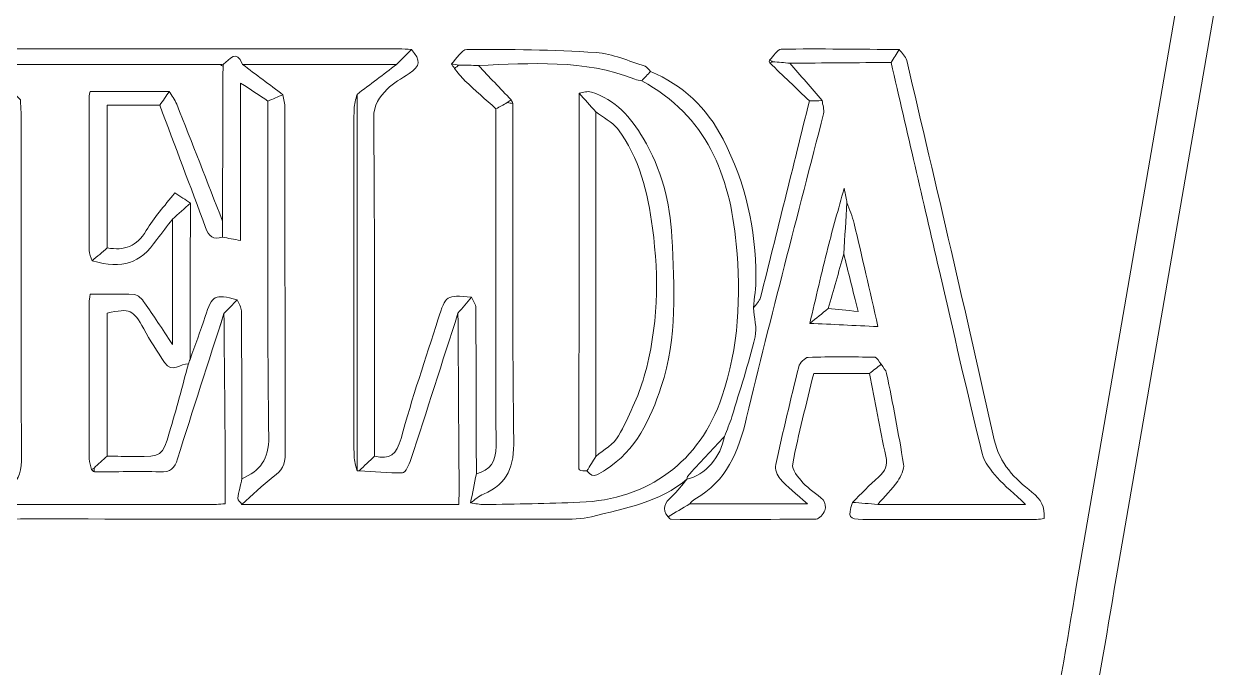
# Model space of a CAD drawing. Header units: inches. Extents: x 0 to 12, y 0 to 12.
# Drawn here: x 8.192 to 9.221, y 1.215 to 1.766 of the extents above; entities that cross this region are included whole.
import ezdxf

# ---------------------------------------------------------------- set-up
doc = ezdxf.new("R2010")
doc.units = ezdxf.units.IN
doc.header["$MEASUREMENT"] = 0

msp = doc.modelspace()

# ---------------------------------------------------------------- linework, layer by layer
at = {"color": 250, "lineweight": 0}
msp.add_line((9.1285, 1.2912), (9.221, 1.8263), dxfattribs=at)
at = {"color": 5, "lineweight": 0}
msp.add_line((9.0943, 1.284), (9.1822, 1.7924), dxfattribs=at)
for points, knots in [([(8.5245, 1.7446), (8.5203, 1.7403), (8.516, 1.736), (8.5117, 1.7317), (8.4677, 1.7317), (8.4237, 1.7317), (8.3796, 1.7317), (8.3743, 1.7453), (8.3687, 1.7359), (8.3632, 1.7318), (8.3622, 1.7318), (8.3613, 1.7317), (8.3603, 1.7317), (8.2943, 1.7317), (8.2283, 1.7317), (8.1623, 1.7317), (8.1614, 1.7317), (8.1604, 1.7317), (8.1594, 1.7317), (8.1565, 1.7329), (8.1536, 1.7341), (8.1499, 1.7357), (8.1521, 1.7392), (8.1541, 1.7421), (8.156, 1.745), (8.2752, 1.745), (8.3944, 1.745), (8.5135, 1.745), (8.5172, 1.745), (8.5208, 1.7447), (8.5245, 1.7446)], [0, 0, 0, 0, 1, 1, 1, 2, 2, 2, 3, 3, 3, 4, 4, 4, 5, 5, 5, 6, 6, 6, 7, 7, 7, 8, 8, 8, 9, 9, 9, 10, 10, 10, 10]), ([(8.4143, 1.7057), (8.41, 1.7039), (8.4057, 1.7021), (8.4014, 1.7002), (8.3941, 1.7051), (8.3868, 1.71), (8.378, 1.7157), (8.378, 1.67), (8.378, 1.6259), (8.378, 1.5806), (8.3721, 1.5817), (8.3673, 1.5826), (8.3624, 1.5836), (8.3625, 1.5881), (8.3625, 1.5926), (8.3625, 1.5972), (8.3626, 1.6415), (8.3627, 1.6858), (8.3629, 1.7301), (8.363, 1.7307), (8.3631, 1.7312), (8.3632, 1.7318), (8.3687, 1.7359), (8.3743, 1.7453), (8.3796, 1.7317), (8.3912, 1.723), (8.4028, 1.7143), (8.4143, 1.7057)], [0, 0, 0, 0, 1, 1, 1, 2, 2, 2, 3, 3, 3, 4, 4, 4, 5, 5, 5, 6, 6, 6, 7, 7, 7, 8, 8, 8, 9, 9, 9, 9]), ([(8.5245, 1.7446), (8.5327, 1.7347), (8.5322, 1.7304), (8.5224, 1.7238), (8.516, 1.7196), (8.5089, 1.7159), (8.5036, 1.7105), (8.4973, 1.7038), (8.492, 1.6972), (8.4921, 1.6857), (8.493, 1.589), (8.4927, 1.4923), (8.4928, 1.3956), (8.4884, 1.3915), (8.4841, 1.3874), (8.4797, 1.3832), (8.4791, 1.3832), (8.4784, 1.3832), (8.4778, 1.3832), (8.4778, 1.4908), (8.4778, 1.5984), (8.4778, 1.706), (8.4891, 1.7145), (8.5004, 1.7231), (8.5117, 1.7317), (8.516, 1.736), (8.5203, 1.7403), (8.5245, 1.7446)], [0, 0, 0, 0, 1, 1, 1, 2, 2, 2, 3, 3, 3, 4, 4, 4, 5, 5, 5, 6, 6, 6, 7, 7, 7, 8, 8, 8, 9, 9, 9, 9]), ([(8.7294, 1.7257), (8.7269, 1.723), (8.7244, 1.7203), (8.7219, 1.7176), (8.7199, 1.7181), (8.7179, 1.7182), (8.716, 1.719), (8.6724, 1.7363), (8.627, 1.7325), (8.5818, 1.7308), (8.5762, 1.7309), (8.5707, 1.731), (8.5652, 1.7311), (8.5631, 1.7315), (8.5609, 1.7319), (8.5587, 1.7323), (8.5631, 1.7365), (8.5675, 1.7444), (8.5719, 1.7445), (8.6088, 1.7446), (8.6458, 1.7443), (8.6827, 1.7419), (8.6969, 1.7409), (8.7108, 1.7344), (8.7247, 1.7302), (8.7266, 1.7296), (8.7279, 1.7272), (8.7294, 1.7257)], [0, 0, 0, 0, 1, 1, 1, 2, 2, 2, 3, 3, 3, 4, 4, 4, 5, 5, 5, 6, 6, 6, 7, 7, 7, 8, 8, 8, 9, 9, 9, 9]), ([(8.9426, 1.7444), (8.9403, 1.7407), (8.938, 1.7371), (8.9357, 1.7334), (8.9068, 1.7332), (8.8778, 1.7329), (8.8489, 1.7327), (8.844, 1.7332), (8.8391, 1.7336), (8.8342, 1.734), (8.8333, 1.7345), (8.8324, 1.7349), (8.8315, 1.7354), (8.8348, 1.7386), (8.8381, 1.7447), (8.8414, 1.7448), (8.8751, 1.7452), (8.9089, 1.7447), (8.9426, 1.7444)], [0, 0, 0, 0, 1, 1, 1, 2, 2, 2, 3, 3, 3, 4, 4, 4, 5, 5, 5, 6, 6, 6, 6]), ([(8.9426, 1.7444), (8.9448, 1.7413), (8.9483, 1.7385), (8.9491, 1.7351), (8.9744, 1.6267), (8.9999, 1.5183), (9.0241, 1.4097), (9.0287, 1.3891), (9.0418, 1.3763), (9.0563, 1.3649), (9.0646, 1.3584), (9.0676, 1.3523), (9.0669, 1.3423), (9.0648, 1.342), (9.0625, 1.3414), (9.0603, 1.3414), (9.0107, 1.3414), (8.961, 1.3414), (8.9114, 1.3414), (8.8993, 1.3414), (8.8983, 1.3432), (8.9025, 1.356), (8.9098, 1.3555), (8.917, 1.3549), (8.9242, 1.3543), (8.9655, 1.3543), (9.0067, 1.3543), (9.0509, 1.3543), (9.0412, 1.3634), (9.0333, 1.3698), (9.0267, 1.3773), (9.0214, 1.3834), (9.0155, 1.3903), (9.0137, 1.3979), (9.0008, 1.4503), (8.989, 1.5029), (8.9768, 1.5555), (8.9631, 1.6148), (8.9494, 1.6741), (8.9357, 1.7334), (8.938, 1.7371), (8.9403, 1.7407), (8.9426, 1.7444)], [0, 0, 0, 0, 1, 1, 1, 2, 2, 2, 3, 3, 3, 4, 4, 4, 5, 5, 5, 6, 6, 6, 7, 7, 7, 8, 8, 8, 9, 9, 9, 10, 10, 10, 11, 11, 11, 12, 12, 12, 13, 13, 13, 14, 14, 14, 14]), ([(8.1623, 1.7317), (8.2283, 1.7317), (8.2943, 1.7317), (8.3603, 1.7317), (8.3611, 1.7311), (8.362, 1.7306), (8.3629, 1.7301), (8.3627, 1.6858), (8.3626, 1.6415), (8.3625, 1.5972), (8.3494, 1.6307), (8.3364, 1.6642), (8.3232, 1.6977), (8.3217, 1.7016), (8.3189, 1.705), (8.3168, 1.7086), (8.2944, 1.7086), (8.272, 1.7086), (8.2489, 1.7086), (8.2487, 1.7073), (8.2481, 1.7053), (8.2481, 1.7034), (8.2481, 1.6597), (8.2481, 1.6159), (8.2482, 1.5722), (8.2482, 1.5692), (8.2497, 1.5662), (8.2506, 1.5632), (8.2776, 1.556), (8.2909, 1.5604), (8.3063, 1.5815), (8.3106, 1.5874), (8.3152, 1.5931), (8.3196, 1.5989), (8.3196, 1.5641), (8.3196, 1.5293), (8.3196, 1.4915), (8.3105, 1.5052), (8.3033, 1.5164), (8.2956, 1.5273), (8.2935, 1.5303), (8.2899, 1.5341), (8.2868, 1.5343), (8.2744, 1.5351), (8.2619, 1.5346), (8.249, 1.5346), (8.2486, 1.5313), (8.2481, 1.5293), (8.2481, 1.5274), (8.248, 1.4827), (8.248, 1.4381), (8.2481, 1.3934), (8.2481, 1.3904), (8.2495, 1.3873), (8.2502, 1.3842), (8.251, 1.3835), (8.2518, 1.3828), (8.2526, 1.3821), (8.2713, 1.3822), (8.2901, 1.3829), (8.3088, 1.3822), (8.318, 1.3818), (8.3214, 1.3853), (8.324, 1.3935), (8.3369, 1.4351), (8.3504, 1.4765), (8.3637, 1.5179), (8.364, 1.4814), (8.3644, 1.4448), (8.3647, 1.4082), (8.3648, 1.3908), (8.3647, 1.3734), (8.3647, 1.3548), (8.3594, 1.3545), (8.3551, 1.3541), (8.3507, 1.3541), (8.293, 1.3541), (8.2352, 1.3542), (8.1774, 1.3541), (8.1726, 1.3541), (8.1678, 1.3533), (8.163, 1.3528), (8.163, 1.3528), (8.1623, 1.3538), (8.1623, 1.3538), (8.1672, 1.3585), (8.1715, 1.3642), (8.1772, 1.3676), (8.1867, 1.3733), (8.1901, 1.3804), (8.1901, 1.3915), (8.1897, 1.4903), (8.1898, 1.589), (8.1898, 1.6878), (8.1898, 1.6923), (8.1894, 1.6967), (8.1892, 1.7012), (8.1801, 1.7107), (8.1711, 1.7202), (8.162, 1.7297), (8.1622, 1.7303), (8.1623, 1.731), (8.1623, 1.7317)], [0, 0, 0, 0, 1, 1, 1, 2, 2, 2, 3, 3, 3, 4, 4, 4, 5, 5, 5, 6, 6, 6, 7, 7, 7, 8, 8, 8, 9, 9, 9, 10, 10, 10, 11, 11, 11, 12, 12, 12, 13, 13, 13, 14, 14, 14, 15, 15, 15, 16, 16, 16, 17, 17, 17, 18, 18, 18, 19, 19, 19, 20, 20, 20, 21, 21, 21, 22, 22, 22, 23, 23, 23, 24, 24, 24, 25, 25, 25, 26, 26, 26, 27, 27, 27, 28, 28, 28, 29, 29, 29, 30, 30, 30, 31, 31, 31, 32, 32, 32, 33, 33, 33, 34, 34, 34, 34]), ([(8.3632, 1.7318), (8.3631, 1.7312), (8.363, 1.7307), (8.3629, 1.7301), (8.362, 1.7306), (8.3611, 1.7311), (8.3603, 1.7317), (8.3613, 1.7317), (8.3622, 1.7318), (8.3632, 1.7318)], [0, 0, 0, 0, 1, 1, 1, 2, 2, 2, 3, 3, 3, 3]), ([(8.4797, 1.3832), (8.4921, 1.3824), (8.5045, 1.381), (8.5168, 1.3814), (8.5193, 1.3815), (8.5225, 1.3885), (8.5239, 1.3928), (8.5376, 1.4346), (8.5509, 1.4764), (8.5643, 1.5182), (8.5646, 1.4742), (8.5649, 1.4303), (8.5652, 1.3863), (8.5653, 1.3762), (8.5652, 1.3661), (8.5652, 1.3542), (8.5025, 1.3542), (8.4408, 1.3542), (8.3791, 1.3542), (8.388, 1.3622), (8.3964, 1.3707), (8.406, 1.3778), (8.4132, 1.3831), (8.4163, 1.3885), (8.4163, 1.3978), (8.4159, 1.4965), (8.4161, 1.5952), (8.416, 1.694), (8.416, 1.6979), (8.4149, 1.7018), (8.4143, 1.7057), (8.4028, 1.7143), (8.3912, 1.723), (8.3796, 1.7317), (8.4237, 1.7317), (8.4677, 1.7317), (8.5117, 1.7317), (8.5004, 1.7231), (8.4891, 1.7145), (8.4778, 1.706), (8.4769, 1.7018), (8.4752, 1.6976), (8.4752, 1.6934), (8.475, 1.5942), (8.475, 1.4949), (8.4752, 1.3957), (8.4752, 1.3915), (8.4769, 1.3873), (8.4778, 1.3832), (8.4784, 1.3832), (8.4791, 1.3832), (8.4797, 1.3832)], [0, 0, 0, 0, 1, 1, 1, 2, 2, 2, 3, 3, 3, 4, 4, 4, 5, 5, 5, 6, 6, 6, 7, 7, 7, 8, 8, 8, 9, 9, 9, 10, 10, 10, 11, 11, 11, 12, 12, 12, 13, 13, 13, 14, 14, 14, 15, 15, 15, 16, 16, 16, 17, 17, 17, 17]), ([(8.5652, 1.7311), (8.5639, 1.7301), (8.5626, 1.7292), (8.5613, 1.7282), (8.5604, 1.7296), (8.5596, 1.7309), (8.5587, 1.7323), (8.5609, 1.7319), (8.5631, 1.7315), (8.5652, 1.7311)], [0, 0, 0, 0, 1, 1, 1, 2, 2, 2, 3, 3, 3, 3]), ([(8.5652, 1.7311), (8.5707, 1.731), (8.5762, 1.7309), (8.5818, 1.7308), (8.5911, 1.721), (8.6005, 1.7111), (8.6099, 1.7013), (8.6088, 1.7005), (8.6077, 1.6997), (8.6066, 1.6989), (8.6033, 1.6971), (8.6001, 1.6953), (8.5969, 1.6936), (8.588, 1.7016), (8.579, 1.7095), (8.5702, 1.7177), (8.5669, 1.7209), (8.5643, 1.7247), (8.5613, 1.7282), (8.5626, 1.7292), (8.5639, 1.7301), (8.5652, 1.7311)], [0, 0, 0, 0, 1, 1, 1, 2, 2, 2, 3, 3, 3, 4, 4, 4, 5, 5, 5, 6, 6, 6, 7, 7, 7, 7]), ([(8.6099, 1.7013), (8.6005, 1.7111), (8.5911, 1.721), (8.5818, 1.7308), (8.627, 1.7325), (8.6724, 1.7363), (8.716, 1.719), (8.7179, 1.7182), (8.7199, 1.7181), (8.7219, 1.7176), (8.7776, 1.6875), (8.7973, 1.637), (8.8029, 1.5776), (8.8071, 1.533), (8.8051, 1.4891), (8.7906, 1.4465), (8.7718, 1.391), (8.7274, 1.3583), (8.6687, 1.3561), (8.6415, 1.3551), (8.6142, 1.3546), (8.587, 1.3541), (8.5831, 1.3541), (8.5791, 1.3551), (8.5751, 1.3556), (8.5788, 1.3581), (8.5821, 1.3615), (8.5862, 1.3632), (8.6075, 1.3719), (8.6125, 1.3872), (8.6122, 1.4099), (8.6107, 1.506), (8.6115, 1.6021), (8.6114, 1.6982), (8.6109, 1.6992), (8.6104, 1.7003), (8.6099, 1.7013)], [0, 0, 0, 0, 1, 1, 1, 2, 2, 2, 3, 3, 3, 4, 4, 4, 5, 5, 5, 6, 6, 6, 7, 7, 7, 8, 8, 8, 9, 9, 9, 10, 10, 10, 11, 11, 11, 12, 12, 12, 12]), ([(8.8765, 1.7006), (8.8673, 1.7113), (8.8581, 1.722), (8.8489, 1.7327), (8.8778, 1.7329), (8.9068, 1.7332), (8.9357, 1.7334), (8.9494, 1.6741), (8.9631, 1.6148), (8.9768, 1.5555), (8.989, 1.5029), (9.0008, 1.4503), (9.0137, 1.3979), (9.0155, 1.3903), (9.0214, 1.3834), (9.0267, 1.3773), (9.0333, 1.3698), (9.0412, 1.3634), (9.0509, 1.3543), (9.0067, 1.3543), (8.9655, 1.3543), (8.9242, 1.3543), (8.93, 1.3609), (8.9363, 1.3671), (8.9413, 1.3743), (8.9442, 1.3784), (8.9471, 1.3844), (8.9463, 1.3889), (8.9421, 1.415), (8.937, 1.4408), (8.9318, 1.4667), (8.9312, 1.4695), (8.9287, 1.4719), (8.9271, 1.4745), (8.9253, 1.4766), (8.9236, 1.4805), (8.9219, 1.4805), (8.9028, 1.4809), (8.8836, 1.4811), (8.8646, 1.4804), (8.8617, 1.4803), (8.8573, 1.4756), (8.8565, 1.4724), (8.8495, 1.4445), (8.8429, 1.4165), (8.8368, 1.3884), (8.836, 1.3846), (8.8379, 1.3791), (8.8405, 1.3761), (8.8467, 1.3693), (8.8541, 1.3636), (8.8639, 1.3548), (8.8279, 1.3548), (8.7955, 1.3548), (8.763, 1.3548), (8.7645, 1.3562), (8.7658, 1.3579), (8.7675, 1.3589), (8.7946, 1.3744), (8.8049, 1.3994), (8.8118, 1.4288), (8.8326, 1.516), (8.8557, 1.6026), (8.8777, 1.6894), (8.8785, 1.6928), (8.8769, 1.6969), (8.8765, 1.7006)], [0, 0, 0, 0, 1, 1, 1, 2, 2, 2, 3, 3, 3, 4, 4, 4, 5, 5, 5, 6, 6, 6, 7, 7, 7, 8, 8, 8, 9, 9, 9, 10, 10, 10, 11, 11, 11, 12, 12, 12, 13, 13, 13, 14, 14, 14, 15, 15, 15, 16, 16, 16, 17, 17, 17, 18, 18, 18, 19, 19, 19, 20, 20, 20, 21, 21, 21, 22, 22, 22, 22]), ([(8.8342, 1.734), (8.8333, 1.7337), (8.8325, 1.7333), (8.8316, 1.733), (8.8314, 1.7335), (8.8312, 1.734), (8.8311, 1.7346), (8.8311, 1.7348), (8.8314, 1.7351), (8.8315, 1.7354), (8.8324, 1.7349), (8.8333, 1.7345), (8.8342, 1.734)], [0, 0, 0, 0, 1, 1, 1, 2, 2, 2, 3, 3, 3, 4, 4, 4, 4]), ([(8.8342, 1.734), (8.8391, 1.7336), (8.844, 1.7332), (8.8489, 1.7327), (8.8581, 1.722), (8.8673, 1.7113), (8.8765, 1.7006), (8.8729, 1.7006), (8.8692, 1.7005), (8.8656, 1.7004), (8.8543, 1.7113), (8.8429, 1.7221), (8.8316, 1.733), (8.8325, 1.7333), (8.8333, 1.7337), (8.8342, 1.734)], [0, 0, 0, 0, 1, 1, 1, 2, 2, 2, 3, 3, 3, 4, 4, 4, 5, 5, 5, 5]), ([(8.7294, 1.7257), (8.7572, 1.7138), (8.7774, 1.6949), (8.7916, 1.6675), (8.8109, 1.63), (8.8198, 1.5907), (8.8198, 1.549), (8.8198, 1.5403), (8.8184, 1.5315), (8.8176, 1.5228), (8.8182, 1.5145), (8.8209, 1.5057), (8.819, 1.4979), (8.8134, 1.4748), (8.806, 1.4522), (8.7992, 1.4294), (8.7974, 1.4236), (8.7949, 1.4182), (8.7927, 1.4126), (8.7821, 1.4012), (8.7715, 1.3898), (8.761, 1.3783), (8.7606, 1.3779), (8.7609, 1.3768), (8.7608, 1.376), (8.7608, 1.376), (8.7609, 1.3762), (8.7609, 1.3762), (8.7374, 1.3558), (8.7074, 1.3513), (8.6789, 1.3437), (8.6704, 1.3414), (8.6611, 1.3417), (8.6522, 1.3417), (8.4979, 1.3416), (8.3436, 1.3415), (8.1893, 1.3419), (8.1774, 1.3419), (8.1728, 1.3376), (8.1698, 1.3269), (8.1628, 1.302), (8.1544, 1.2776), (8.1473, 1.2528), (8.1448, 1.2442), (8.1412, 1.2408), (8.1315, 1.2408), (8.0086, 1.241), (7.8856, 1.2409), (7.7627, 1.2404), (7.751, 1.2404), (7.7467, 1.2452), (7.7465, 1.2558), (7.7519, 1.2554), (7.7573, 1.2549), (7.7627, 1.2544), (7.768, 1.2542), (7.7733, 1.2537), (7.7785, 1.2537), (7.8676, 1.2537), (7.9566, 1.2537), (8.0456, 1.2537), (8.0704, 1.2537), (8.0952, 1.2534), (8.12, 1.2539), (8.124, 1.254), (8.1305, 1.2565), (8.1316, 1.2594), (8.1425, 1.2904), (8.1526, 1.3216), (8.163, 1.3528), (8.1678, 1.3533), (8.1726, 1.3541), (8.1774, 1.3541), (8.2352, 1.3542), (8.293, 1.3541), (8.3507, 1.3541), (8.3551, 1.3541), (8.3594, 1.3545), (8.3647, 1.3548), (8.3647, 1.3734), (8.3648, 1.3908), (8.3647, 1.4082), (8.3644, 1.4448), (8.364, 1.4814), (8.3637, 1.518), (8.3675, 1.5219), (8.3713, 1.5258), (8.3751, 1.5297), (8.3763, 1.5266), (8.3787, 1.5235), (8.3787, 1.5204), (8.379, 1.4723), (8.379, 1.4243), (8.3791, 1.3762), (8.3779, 1.3707), (8.3763, 1.3652), (8.3757, 1.3596), (8.3755, 1.358), (8.3779, 1.356), (8.3791, 1.3542), (8.4408, 1.3542), (8.5025, 1.3542), (8.5652, 1.3542), (8.5652, 1.3661), (8.5653, 1.3762), (8.5652, 1.3863), (8.5649, 1.4303), (8.5646, 1.4742), (8.5643, 1.5182), (8.5682, 1.5228), (8.5721, 1.5274), (8.576, 1.5321), (8.5773, 1.529), (8.5796, 1.5259), (8.5796, 1.5228), (8.5799, 1.4754), (8.58, 1.4279), (8.5801, 1.3805), (8.5784, 1.3722), (8.5768, 1.3639), (8.5751, 1.3556), (8.5791, 1.3551), (8.5831, 1.3541), (8.587, 1.3541), (8.6142, 1.3546), (8.6415, 1.3551), (8.6687, 1.3561), (8.7274, 1.3583), (8.7718, 1.391), (8.7906, 1.4465), (8.8051, 1.4891), (8.8071, 1.533), (8.8029, 1.5776), (8.7973, 1.637), (8.7776, 1.6875), (8.7219, 1.7176), (8.7244, 1.7203), (8.7269, 1.723), (8.7294, 1.7257)], [0, 0, 0, 0, 1, 1, 1, 2, 2, 2, 3, 3, 3, 4, 4, 4, 5, 5, 5, 6, 6, 6, 7, 7, 7, 8, 8, 8, 9, 9, 9, 10, 10, 10, 11, 11, 11, 12, 12, 12, 13, 13, 13, 14, 14, 14, 15, 15, 15, 16, 16, 16, 17, 17, 17, 18, 18, 18, 19, 19, 19, 20, 20, 20, 21, 21, 21, 22, 22, 22, 23, 23, 23, 24, 24, 24, 25, 25, 25, 26, 26, 26, 27, 27, 27, 28, 28, 28, 29, 29, 29, 30, 30, 30, 31, 31, 31, 32, 32, 32, 33, 33, 33, 34, 34, 34, 35, 35, 35, 36, 36, 36, 37, 37, 37, 38, 38, 38, 39, 39, 39, 40, 40, 40, 41, 41, 41, 42, 42, 42, 43, 43, 43, 44, 44, 44, 45, 45, 45, 46, 46, 46, 46]), ([(8.3087, 1.6966), (8.2942, 1.6966), (8.2796, 1.6966), (8.2637, 1.6966), (8.2637, 1.6552), (8.2637, 1.6148), (8.2637, 1.5743), (8.2594, 1.5706), (8.255, 1.5669), (8.2506, 1.5632), (8.2497, 1.5662), (8.2482, 1.5692), (8.2482, 1.5722), (8.2481, 1.6159), (8.2481, 1.6597), (8.2481, 1.7034), (8.2481, 1.7053), (8.2487, 1.7073), (8.2489, 1.7086), (8.272, 1.7086), (8.2944, 1.7086), (8.3168, 1.7086), (8.3141, 1.7046), (8.3114, 1.7006), (8.3087, 1.6966)], [0, 0, 0, 0, 1, 1, 1, 2, 2, 2, 3, 3, 3, 4, 4, 4, 5, 5, 5, 6, 6, 6, 7, 7, 7, 8, 8, 8, 8]), ([(8.3087, 1.6966), (8.3114, 1.7006), (8.3141, 1.7046), (8.3168, 1.7086), (8.3189, 1.705), (8.3217, 1.7016), (8.3232, 1.6977), (8.3364, 1.6642), (8.3494, 1.6307), (8.3625, 1.5972), (8.3625, 1.5926), (8.3625, 1.5881), (8.3624, 1.5836), (8.3547, 1.5812), (8.3507, 1.584), (8.3479, 1.5917), (8.3351, 1.6268), (8.3218, 1.6617), (8.3087, 1.6966)], [0, 0, 0, 0, 1, 1, 1, 2, 2, 2, 3, 3, 3, 4, 4, 4, 5, 5, 5, 6, 6, 6, 6]), ([(8.6749, 1.383), (8.6806, 1.3752), (8.6862, 1.3812), (8.6907, 1.384), (8.7171, 1.4006), (8.7292, 1.4272), (8.7386, 1.4554), (8.7525, 1.4973), (8.75, 1.5407), (8.7477, 1.5836), (8.7462, 1.6132), (8.7387, 1.6423), (8.7232, 1.6684), (8.7125, 1.6862), (8.6994, 1.7015), (8.6787, 1.708), (8.6756, 1.709), (8.6717, 1.7075), (8.6682, 1.7071), (8.6682, 1.6014), (8.6681, 1.4956), (8.668, 1.3898), (8.668, 1.3878), (8.6674, 1.3847), (8.6684, 1.3839), (8.67, 1.3828), (8.6727, 1.3832), (8.6749, 1.383)], [0, 0, 0, 0, 1, 1, 1, 2, 2, 2, 3, 3, 3, 4, 4, 4, 5, 5, 5, 6, 6, 6, 7, 7, 7, 8, 8, 8, 9, 9, 9, 9]), ([(8.6682, 1.7071), (8.6717, 1.7075), (8.6756, 1.709), (8.6787, 1.708), (8.6994, 1.7015), (8.7125, 1.6862), (8.7232, 1.6684), (8.7387, 1.6423), (8.7462, 1.6132), (8.7477, 1.5836), (8.75, 1.5407), (8.7525, 1.4973), (8.7386, 1.4554), (8.7292, 1.4272), (8.7171, 1.4006), (8.6907, 1.384), (8.6862, 1.3812), (8.6806, 1.3752), (8.6749, 1.383), (8.6775, 1.3872), (8.68, 1.3913), (8.6825, 1.3955), (8.6892, 1.4013), (8.6981, 1.4058), (8.702, 1.4131), (8.7107, 1.4294), (8.7189, 1.4465), (8.724, 1.4643), (8.7359, 1.5059), (8.7369, 1.5486), (8.7311, 1.5913), (8.7269, 1.6216), (8.7202, 1.6516), (8.701, 1.6766), (8.6964, 1.6826), (8.6887, 1.6863), (8.6825, 1.6911), (8.6777, 1.6965), (8.673, 1.7018), (8.6682, 1.7071)], [0, 0, 0, 0, 1, 1, 1, 2, 2, 2, 3, 3, 3, 4, 4, 4, 5, 5, 5, 6, 6, 6, 7, 7, 7, 8, 8, 8, 9, 9, 9, 10, 10, 10, 11, 11, 11, 12, 12, 12, 13, 13, 13, 13]), ([(8.3791, 1.3762), (8.3945, 1.3832), (8.4024, 1.3928), (8.4021, 1.4122), (8.4008, 1.5082), (8.4015, 1.6042), (8.4014, 1.7002), (8.4057, 1.7021), (8.41, 1.7039), (8.4143, 1.7057), (8.4149, 1.7018), (8.416, 1.6979), (8.416, 1.694), (8.4161, 1.5952), (8.4159, 1.4965), (8.4163, 1.3978), (8.4163, 1.3885), (8.4132, 1.3831), (8.406, 1.3778), (8.3964, 1.3707), (8.388, 1.3622), (8.3791, 1.3542), (8.3779, 1.356), (8.3755, 1.358), (8.3757, 1.3596), (8.3763, 1.3652), (8.3779, 1.3707), (8.3791, 1.3762)], [0, 0, 0, 0, 1, 1, 1, 2, 2, 2, 3, 3, 3, 4, 4, 4, 5, 5, 5, 6, 6, 6, 7, 7, 7, 8, 8, 8, 9, 9, 9, 9]), ([(8.4778, 1.3832), (8.4769, 1.3873), (8.4752, 1.3915), (8.4752, 1.3957), (8.475, 1.4949), (8.475, 1.5942), (8.4752, 1.6934), (8.4752, 1.6976), (8.4769, 1.7018), (8.4778, 1.706), (8.4778, 1.5984), (8.4778, 1.4908), (8.4778, 1.3832)], [0, 0, 0, 0, 1, 1, 1, 2, 2, 2, 3, 3, 3, 4, 4, 4, 4]), ([(8.5751, 1.3556), (8.5768, 1.3639), (8.5784, 1.3722), (8.5801, 1.3805), (8.5919, 1.384), (8.5971, 1.3908), (8.597, 1.4043), (8.5965, 1.5007), (8.5968, 1.5971), (8.5969, 1.6936), (8.6001, 1.6953), (8.6033, 1.6971), (8.6066, 1.6989), (8.6082, 1.6987), (8.6098, 1.6984), (8.6114, 1.6982), (8.6115, 1.6021), (8.6107, 1.506), (8.6122, 1.4099), (8.6125, 1.3872), (8.6075, 1.3719), (8.5862, 1.3632), (8.5821, 1.3615), (8.5788, 1.3581), (8.5751, 1.3556)], [0, 0, 0, 0, 1, 1, 1, 2, 2, 2, 3, 3, 3, 4, 4, 4, 5, 5, 5, 6, 6, 6, 7, 7, 7, 8, 8, 8, 8]), ([(8.6099, 1.7013), (8.6104, 1.7003), (8.6109, 1.6992), (8.6114, 1.6982), (8.6098, 1.6984), (8.6082, 1.6987), (8.6066, 1.6989), (8.6077, 1.6997), (8.6088, 1.7005), (8.6099, 1.7013)], [0, 0, 0, 0, 1, 1, 1, 2, 2, 2, 3, 3, 3, 3]), ([(8.6825, 1.3955), (8.68, 1.3913), (8.6775, 1.3872), (8.6749, 1.383), (8.6727, 1.3832), (8.67, 1.3828), (8.6684, 1.3839), (8.6674, 1.3847), (8.668, 1.3878), (8.668, 1.3898), (8.6681, 1.4956), (8.6682, 1.6014), (8.6682, 1.7071), (8.673, 1.7018), (8.6777, 1.6965), (8.6825, 1.6911), (8.6825, 1.5926), (8.6825, 1.494), (8.6825, 1.3955)], [0, 0, 0, 0, 1, 1, 1, 2, 2, 2, 3, 3, 3, 4, 4, 4, 5, 5, 5, 6, 6, 6, 6]), ([(8.7927, 1.4126), (8.7949, 1.4182), (8.7974, 1.4236), (8.7992, 1.4294), (8.806, 1.4522), (8.8134, 1.4748), (8.819, 1.4979), (8.8209, 1.5057), (8.8182, 1.5145), (8.8176, 1.5228), (8.8197, 1.5258), (8.8228, 1.5285), (8.8237, 1.5318), (8.8378, 1.588), (8.8517, 1.6442), (8.8656, 1.7004), (8.8692, 1.7005), (8.8729, 1.7006), (8.8765, 1.7006), (8.8769, 1.6969), (8.8785, 1.6928), (8.8777, 1.6894), (8.8557, 1.6026), (8.8326, 1.516), (8.8118, 1.4288), (8.8049, 1.3994), (8.7946, 1.3744), (8.7675, 1.3589), (8.7658, 1.3579), (8.7645, 1.3562), (8.763, 1.3548), (8.7568, 1.3511), (8.7506, 1.3473), (8.7444, 1.3436), (8.7386, 1.3506), (8.7416, 1.3556), (8.7475, 1.3609), (8.7525, 1.3655), (8.7564, 1.3711), (8.7609, 1.3762), (8.7609, 1.3762), (8.7608, 1.376), (8.7608, 1.376), (8.7757, 1.3789), (8.7901, 1.3954), (8.7927, 1.4126)], [0, 0, 0, 0, 1, 1, 1, 2, 2, 2, 3, 3, 3, 4, 4, 4, 5, 5, 5, 6, 6, 6, 7, 7, 7, 8, 8, 8, 9, 9, 9, 10, 10, 10, 11, 11, 11, 12, 12, 12, 13, 13, 13, 14, 14, 14, 15, 15, 15, 15]), ([(8.8978, 1.6132), (8.8972, 1.6164), (8.8965, 1.6197), (8.8954, 1.6256), (8.8903, 1.6069), (8.8856, 1.5908), (8.8815, 1.5744), (8.876, 1.5529), (8.8711, 1.5312), (8.8659, 1.5096), (8.885, 1.5087), (8.9041, 1.5078), (8.9244, 1.5068), (8.9173, 1.5379), (8.9108, 1.5666), (8.9039, 1.5953), (8.9025, 1.6014), (8.8999, 1.6072), (8.8978, 1.6132)], [0, 0, 0, 0, 1, 1, 1, 2, 2, 2, 3, 3, 3, 4, 4, 4, 5, 5, 5, 6, 6, 6, 6]), ([(8.8978, 1.6132), (8.8969, 1.5985), (8.896, 1.5839), (8.8951, 1.5692), (8.8907, 1.5536), (8.8863, 1.5379), (8.8818, 1.5222), (8.8765, 1.518), (8.8712, 1.5138), (8.8659, 1.5096), (8.8711, 1.5312), (8.876, 1.5529), (8.8815, 1.5744), (8.8856, 1.5908), (8.8903, 1.6069), (8.8954, 1.6256), (8.8965, 1.6197), (8.8972, 1.6164), (8.8978, 1.6132)], [0, 0, 0, 0, 1, 1, 1, 2, 2, 2, 3, 3, 3, 4, 4, 4, 5, 5, 5, 6, 6, 6, 6]), ([(8.2506, 1.5632), (8.255, 1.5669), (8.2594, 1.5706), (8.2637, 1.5743), (8.2782, 1.5718), (8.2891, 1.5754), (8.2971, 1.5892), (8.3035, 1.6003), (8.3126, 1.6099), (8.3216, 1.6215), (8.3262, 1.6185), (8.3306, 1.6156), (8.335, 1.6127), (8.3298, 1.6081), (8.3247, 1.6035), (8.3196, 1.5989), (8.3152, 1.5931), (8.3106, 1.5874), (8.3063, 1.5815), (8.2909, 1.5604), (8.2776, 1.556), (8.2506, 1.5632)], [0, 0, 0, 0, 1, 1, 1, 2, 2, 2, 3, 3, 3, 4, 4, 4, 5, 5, 5, 6, 6, 6, 7, 7, 7, 7]), ([(8.3346, 1.4786), (8.3341, 1.4773), (8.3337, 1.4761), (8.3333, 1.4748), (8.3265, 1.4757), (8.3192, 1.4659), (8.3128, 1.4759), (8.3068, 1.4855), (8.3002, 1.4948), (8.2949, 1.5048), (8.2861, 1.5213), (8.2832, 1.5229), (8.2635, 1.5183), (8.2635, 1.4775), (8.2635, 1.4366), (8.2635, 1.3958), (8.2598, 1.3923), (8.256, 1.3889), (8.2523, 1.3855), (8.2516, 1.3851), (8.2509, 1.3847), (8.2502, 1.3842), (8.2495, 1.3873), (8.2481, 1.3904), (8.2481, 1.3934), (8.248, 1.4381), (8.248, 1.4827), (8.2481, 1.5274), (8.2481, 1.5293), (8.2486, 1.5313), (8.249, 1.5346), (8.2619, 1.5346), (8.2744, 1.5351), (8.2868, 1.5343), (8.2899, 1.5341), (8.2935, 1.5303), (8.2956, 1.5273), (8.3033, 1.5164), (8.3105, 1.5052), (8.3196, 1.4915), (8.3196, 1.5293), (8.3196, 1.5641), (8.3196, 1.5989), (8.3247, 1.6035), (8.3298, 1.6081), (8.335, 1.6127), (8.3348, 1.568), (8.3347, 1.5233), (8.3346, 1.4786)], [0, 0, 0, 0, 1, 1, 1, 2, 2, 2, 3, 3, 3, 4, 4, 4, 5, 5, 5, 6, 6, 6, 7, 7, 7, 8, 8, 8, 9, 9, 9, 10, 10, 10, 11, 11, 11, 12, 12, 12, 13, 13, 13, 14, 14, 14, 15, 15, 15, 16, 16, 16, 16]), ([(8.8978, 1.6132), (8.8999, 1.6072), (8.9025, 1.6014), (8.9039, 1.5953), (8.9108, 1.5666), (8.9173, 1.5379), (8.9244, 1.5068), (8.9041, 1.5078), (8.885, 1.5087), (8.8659, 1.5096), (8.8712, 1.5138), (8.8765, 1.518), (8.8818, 1.5222), (8.8894, 1.5215), (8.8971, 1.5208), (8.9073, 1.5198), (8.9027, 1.5384), (8.8989, 1.5538), (8.8951, 1.5692), (8.896, 1.5839), (8.8969, 1.5985), (8.8978, 1.6132)], [0, 0, 0, 0, 1, 1, 1, 2, 2, 2, 3, 3, 3, 4, 4, 4, 5, 5, 5, 6, 6, 6, 7, 7, 7, 7]), ([(8.3346, 1.4786), (8.3389, 1.4909), (8.3435, 1.503), (8.3476, 1.5154), (8.3536, 1.5338), (8.3556, 1.535), (8.3751, 1.5297), (8.3713, 1.5258), (8.3675, 1.5219), (8.3637, 1.518), (8.3504, 1.4765), (8.3369, 1.4351), (8.324, 1.3935), (8.3214, 1.3853), (8.318, 1.3818), (8.3088, 1.3822), (8.2901, 1.3829), (8.2713, 1.3822), (8.2526, 1.3821), (8.2525, 1.3832), (8.2524, 1.3843), (8.2523, 1.3854), (8.256, 1.3889), (8.2598, 1.3923), (8.2635, 1.3958), (8.2716, 1.3956), (8.2797, 1.3953), (8.2878, 1.3953), (8.3104, 1.3953), (8.3107, 1.3952), (8.3171, 1.4165), (8.3229, 1.4358), (8.3279, 1.4554), (8.3333, 1.4748), (8.3337, 1.4761), (8.3341, 1.4773), (8.3346, 1.4786)], [0, 0, 0, 0, 1, 1, 1, 2, 2, 2, 3, 3, 3, 4, 4, 4, 5, 5, 5, 6, 6, 6, 7, 7, 7, 8, 8, 8, 9, 9, 9, 10, 10, 10, 11, 11, 11, 12, 12, 12, 12]), ([(8.4797, 1.3832), (8.4841, 1.3874), (8.4884, 1.3915), (8.4928, 1.3956), (8.5059, 1.3925), (8.5118, 1.3972), (8.5155, 1.4109), (8.5249, 1.4454), (8.5366, 1.4793), (8.5474, 1.5134), (8.5539, 1.5339), (8.554, 1.5339), (8.576, 1.5321), (8.5721, 1.5274), (8.5682, 1.5228), (8.5643, 1.5182), (8.5509, 1.4764), (8.5376, 1.4346), (8.5239, 1.3928), (8.5225, 1.3885), (8.5193, 1.3815), (8.5168, 1.3814), (8.5045, 1.381), (8.4921, 1.3824), (8.4797, 1.3832)], [0, 0, 0, 0, 1, 1, 1, 2, 2, 2, 3, 3, 3, 4, 4, 4, 5, 5, 5, 6, 6, 6, 7, 7, 7, 8, 8, 8, 8]), ([(8.7444, 1.3436), (8.7506, 1.3473), (8.7568, 1.3511), (8.763, 1.3548), (8.7955, 1.3548), (8.8279, 1.3548), (8.8639, 1.3548), (8.8541, 1.3636), (8.8467, 1.3693), (8.8405, 1.3761), (8.8379, 1.3791), (8.836, 1.3846), (8.8368, 1.3884), (8.8429, 1.4165), (8.8495, 1.4445), (8.8565, 1.4724), (8.8573, 1.4756), (8.8617, 1.4803), (8.8646, 1.4804), (8.8836, 1.4811), (8.9028, 1.4809), (8.9219, 1.4805), (8.9236, 1.4805), (8.9253, 1.4766), (8.9271, 1.4745), (8.9238, 1.4719), (8.9205, 1.4693), (8.9172, 1.4667), (8.9014, 1.4667), (8.8856, 1.4667), (8.8693, 1.4667), (8.863, 1.4403), (8.8562, 1.4149), (8.8513, 1.3891), (8.8504, 1.3843), (8.8559, 1.3775), (8.86, 1.3729), (8.8651, 1.3673), (8.8721, 1.3635), (8.8775, 1.3581), (8.8793, 1.3563), (8.8799, 1.3515), (8.8788, 1.349), (8.8776, 1.346), (8.874, 1.3417), (8.8714, 1.3417), (8.83, 1.3413), (8.7885, 1.3414), (8.7471, 1.3415), (8.7462, 1.3415), (8.7453, 1.3428), (8.7444, 1.3436)], [0, 0, 0, 0, 1, 1, 1, 2, 2, 2, 3, 3, 3, 4, 4, 4, 5, 5, 5, 6, 6, 6, 7, 7, 7, 8, 8, 8, 9, 9, 9, 10, 10, 10, 11, 11, 11, 12, 12, 12, 13, 13, 13, 14, 14, 14, 15, 15, 15, 16, 16, 16, 17, 17, 17, 17]), ([(8.9172, 1.4667), (8.9205, 1.4693), (8.9238, 1.4719), (8.9271, 1.4745), (8.9287, 1.4719), (8.9312, 1.4695), (8.9318, 1.4667), (8.937, 1.4408), (8.9421, 1.415), (8.9463, 1.3889), (8.9471, 1.3844), (8.9442, 1.3784), (8.9413, 1.3743), (8.9363, 1.3671), (8.93, 1.3609), (8.9242, 1.3543), (8.917, 1.3549), (8.9098, 1.3555), (8.9025, 1.356), (8.91, 1.3633), (8.9171, 1.371), (8.925, 1.3778), (8.9307, 1.3828), (8.933, 1.3876), (8.9312, 1.3956), (8.9259, 1.4192), (8.9218, 1.443), (8.9172, 1.4667)], [0, 0, 0, 0, 1, 1, 1, 2, 2, 2, 3, 3, 3, 4, 4, 4, 5, 5, 5, 6, 6, 6, 7, 7, 7, 8, 8, 8, 9, 9, 9, 9]), ([(8.2502, 1.3842), (8.2509, 1.3847), (8.2516, 1.3851), (8.2523, 1.3855), (8.2524, 1.3843), (8.2525, 1.3832), (8.2526, 1.3821), (8.2518, 1.3828), (8.251, 1.3835), (8.2502, 1.3842)], [0, 0, 0, 0, 1, 1, 1, 2, 2, 2, 3, 3, 3, 3]), ([(8.3922, 0.3218), (8.2894, 0.3983), (8.1091, 0.5325), (7.8839, 0.7519), (7.738, 1.0013), (7.7058, 1.1861), (7.69, 1.284)], [0, 0, 0, 0, 0.0808468, 0.1419248, 0.197496, 0.2597021, 0.2597021, 0.2597021, 0.2597021]), ([(8.3922, 0.3218), (8.4949, 0.3983), (8.6752, 0.5325), (8.9004, 0.7519), (9.0463, 1.0013), (9.0785, 1.1861), (9.0943, 1.284)], [0, 0, 0, 0, 0.0808468, 0.1419248, 0.197496, 0.2597021, 0.2597021, 0.2597021, 0.2597021])]:
    msp.add_open_spline(points, degree=3, knots=knots, dxfattribs=at)
at = {"color": 250, "lineweight": 0}
for points in [[(8.3894, 0.2784), (8.2813, 0.3589), (8.0914, 0.5002), (7.8544, 0.7311), (7.7009, 0.9936), (7.667, 1.1882), (7.6503, 1.2912)], [(8.3894, 0.2784), (8.4975, 0.3589), (8.6874, 0.5002), (8.9244, 0.7311), (9.078, 0.9936), (9.1118, 1.1882), (9.1285, 1.2912)]]:
    msp.add_open_spline(points, degree=3, knots=[0, 0, 0, 0, 0.0808468, 0.1419248, 0.197496, 0.2597021, 0.2597021, 0.2597021, 0.2597021], dxfattribs=at)

doc.saveas('drawing.dxf')
